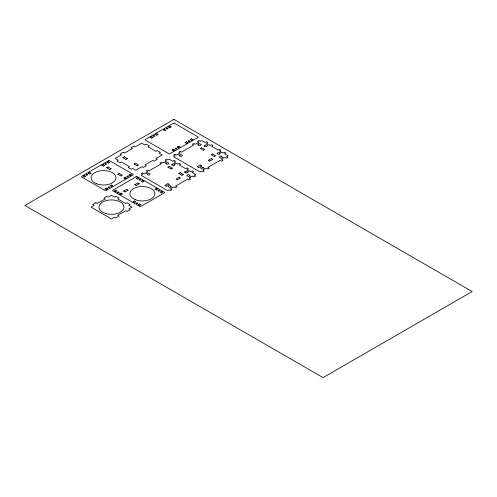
<?xml version="1.0" encoding="UTF-8"?>
<svg xmlns="http://www.w3.org/2000/svg" width="497" height="497" viewBox="0 0 497 497"><rect width="100%" height="100%" fill="white"/><g stroke="black" fill="none" stroke-linecap="round" stroke-linejoin="round"><path stroke-width="0.75" d="M84.447 175.429L83.148 176.174L84.447 176.963M88.304 173.198L89.603 172.453M101.879 165.364L103.177 164.613M107.035 162.382L108.334 161.637M150.349 137.377L151.641 136.632M156.797 133.656L155.505 134.401L156.797 135.19M168.458 126.928L169.75 126.176M84.515 176.963L85.813 176.218L84.515 175.429M89.671 173.987L90.97 173.242M103.246 166.153L104.544 165.402M108.402 163.171L109.7 162.426M151.715 138.166L153.008 137.42M156.872 135.19L158.164 134.445L156.872 133.656M169.825 127.717L171.117 126.965M122.952 157.574L124.244 156.822M106.693 167.75L107.992 166.998M126.058 159.369L127.35 158.618M109.8 169.539L111.098 168.794M134.103 164.01L135.395 163.264L138.501 165.016L137.209 165.805M117.845 174.186L119.143 173.434M120.951 175.981L122.25 175.23L119.212 173.434M104.985 188.785L106.283 188.034M111.44 185.058L110.141 185.81L111.44 186.599M125.014 177.224L123.716 177.969L125.014 178.758M128.872 174.994L130.171 174.242M172.186 149.988L173.478 149.237M177.342 147.013L178.634 146.261M185.139 142.509L186.431 141.763M191.587 138.781L190.295 139.533L191.587 140.322M106.352 189.574L107.65 188.823M111.508 186.599L112.807 185.847L111.508 185.058M125.082 178.758L126.381 178.013L125.082 177.224M130.239 175.783L131.537 175.031M173.552 150.777L174.845 150.026M178.709 147.802L180.001 147.05M186.505 143.298L187.798 142.552M191.662 140.322L192.954 139.57L191.662 138.781M136.215 178.324L137.507 177.572M137.582 179.113L138.874 178.361M123.666 191.128L126.698 189.376L128.064 190.121M134.817 184.691L137.849 182.939M119.535 193.905L120.827 193.159M142.664 180.554L141.372 181.299L142.664 182.088M125.033 191.917L128.064 190.165M136.184 185.48L139.216 183.728M167.943 167.141L169.241 166.389M201.589 147.715L200.297 148.46L203.329 150.256M120.901 194.694L122.194 193.948M142.738 182.088L144.031 181.343L142.738 180.554M171.049 168.93L172.347 168.185M203.403 150.256L204.696 149.51L201.664 147.715M178.845 173.434L180.144 172.689M212.492 154.008L211.2 154.76L214.232 156.549M134.401 200.993L133.109 201.745L134.401 202.534M156.238 188.388L154.946 189.14L156.238 189.929M134.476 202.534L135.768 201.782L134.476 200.993M156.313 189.929L157.605 189.177L156.313 188.388M181.952 175.23L183.25 174.478M214.306 156.549L215.599 155.803L212.567 154.008M167.905 183.66L164.867 185.412L166.166 186.201M179.057 177.224L176.019 178.976L177.317 179.765M197.222 166.737L200.254 164.985M208.373 160.301L211.405 158.549M166.234 186.201L169.272 184.449L167.974 183.66M177.386 179.765L180.423 178.013L179.125 177.224M198.589 167.526L201.62 165.774M209.74 161.09L212.772 159.338M138.265 204.721L139.558 203.975M161.395 191.364L160.102 192.115L161.395 192.904M139.632 205.51L140.924 204.764M161.469 192.904L162.761 192.153L161.469 191.364M151.715 136.632L153.008 137.377M169.825 126.176L171.117 126.928M186.505 141.763L187.798 142.509M124.318 156.822L127.35 158.58M168.458 126.965L169.75 127.717M185.139 142.552L186.431 143.298M211.48 158.549L212.772 159.295M208.373 160.338L209.666 161.09M180.001 147.013L178.709 146.261M177.342 147.05L178.634 147.802M173.552 149.237L174.845 149.988M200.328 164.985L201.62 165.731M150.349 137.42L151.641 138.166M172.186 150.026L173.478 150.777M197.222 166.781L198.514 167.526M169.309 166.389L172.347 168.141M180.212 172.689L183.25 174.441M167.943 167.178L170.98 168.93M178.845 173.478L181.883 175.23M122.952 157.611L125.983 159.369M134.103 164.053L137.135 165.805M137.582 177.572L138.874 178.324M108.402 161.637L109.7 162.382M130.239 174.242L131.537 174.994M136.215 178.361L137.507 179.113M107.035 162.426L108.334 163.171M128.872 175.031L130.171 175.783M137.924 182.939L139.216 183.685M108.06 166.998L111.098 168.75M103.246 164.613L104.544 165.364M106.693 167.787L109.731 169.539M117.845 174.223L120.883 175.981M101.879 165.402L103.177 166.153M134.817 184.729L136.11 185.48M123.666 191.171L124.958 191.917M89.671 172.453L90.97 173.198M88.304 173.242L89.603 173.987M120.901 193.159L122.194 193.905M139.632 203.975L140.924 204.721M119.535 193.948L120.827 194.694M138.265 204.764L139.558 205.51M106.352 188.034L107.65 188.785M104.985 188.823L106.283 189.574M173.95 119.379L24.85 205.46L323.05 377.621L472.15 291.54L173.95 119.379M108.396 160.811L81.713 176.218A0.969 0.559 0 0 0 81.713 177.007L104.917 190.401A0.969 0.559 0 0 0 106.283 190.401L132.966 174.994A0.969 0.559 0 0 0 132.966 174.205L109.762 160.811A0.969 0.559 0 0 0 108.396 160.811M123.206 152.262L120.075 154.07L121.442 154.859L115.242 158.437L118.336 160.22L116.969 161.009L120.1 162.817L121.467 162.028L129.487 166.663L128.12 167.452L131.251 169.26L132.618 168.471L135.712 170.254L141.912 166.675L143.279 167.464L146.41 165.656L145.043 164.867L152.815 160.382L154.182 161.171L157.313 159.363L155.946 158.574L162.146 154.996L159.052 153.206L160.419 152.417L157.288 150.61L155.921 151.399L147.901 146.77L149.268 145.981L146.137 144.173L144.77 144.962L141.676 143.173L135.476 146.752L134.109 145.963L130.978 147.771L132.345 148.56L124.573 153.051L123.206 152.262M173.267 123.355L145.466 139.409A0.969 0.559 0 0 0 145.466 140.197L168.669 153.592A0.969 0.559 0 0 0 170.036 153.592L197.837 137.545A0.969 0.559 0 0 0 197.837 136.756L174.633 123.355A0.969 0.559 0 0 0 173.267 123.355M164.594 129.152L163.302 129.903L164.594 130.692L165.961 129.941L164.669 129.152M136.147 176.746L112.943 190.146A0.969 0.559 0 0 0 112.943 190.935L139.626 206.336A0.969 0.559 0 0 0 140.993 206.336L164.196 192.942A0.969 0.559 0 0 0 164.196 192.153L137.514 176.746A0.969 0.559 0 0 0 136.147 176.746M142.639 172.999L141.247 173.801L142.614 174.59L141.229 175.391L167.663 190.655L169.048 189.854L170.415 190.643L171.807 189.842L170.44 189.053L171.794 188.27L168.061 186.623L169.166 185.536L170.931 186.04L170.49 186.294L172.85 187.661L174.205 186.878L175.571 187.667L176.963 186.86L175.596 186.071L187.779 179.038L189.146 179.827L190.537 179.026L189.171 178.237L190.525 177.454L186.791 175.808L187.897 174.72L188.73 174.689L189.661 175.224L189.22 175.484L191.581 176.845L192.935 176.062L194.302 176.851L195.694 176.05L194.327 175.261L195.712 174.459L192.246 172.459L193.613 171.67L192.221 170.862L190.854 171.651L189.5 170.875L187.139 172.235L187.58 172.49L186.648 173.031L184.76 172.391L185.151 172.161L184.71 171.906L185.642 171.372L186.083 171.627L188.444 170.26L187.089 169.483L188.456 168.694L187.065 167.887L185.698 168.676L179.293 164.979L180.66 164.19L179.268 163.389L177.901 164.178L176.547 163.395L174.186 164.755L174.627 165.01L173.695 165.551L171.807 164.911L172.198 164.687L171.757 164.432L172.689 163.892L173.13 164.147L175.491 162.786L174.136 162.003L175.503 161.214L174.112 160.413L172.745 161.202L169.278 159.195L167.893 159.997L166.526 159.208L165.134 160.009L166.501 160.798L165.147 161.581L168.881 163.227L167.769 164.321L166.01 163.811L166.452 163.556L164.091 162.19L162.736 162.973L161.37 162.184L159.978 162.991L161.345 163.78L149.162 170.813L147.795 170.024L146.404 170.825L147.771 171.614L146.416 172.397L150.15 174.043L149.038 175.13L147.28 174.627L147.721 174.372L145.36 173.006L144.006 173.788L142.639 172.999M174.987 154.325L173.596 155.126L174.963 155.915L173.577 156.717L200.011 171.974L201.397 171.179L202.764 171.968L204.155 171.161L202.788 170.372L204.143 169.589L200.409 167.949L201.521 166.855L203.279 167.365L202.838 167.619L205.199 168.98L206.553 168.197L207.92 168.986L209.312 168.185L207.945 167.396L220.128 160.363L221.494 161.152L222.886 160.351L221.519 159.562L222.873 158.779L219.14 157.133L220.246 156.039L222.01 156.549L221.569 156.803L223.93 158.17L225.284 157.387L226.651 158.176L228.042 157.369L226.675 156.58L228.061 155.785L224.594 153.778L225.961 152.989L224.569 152.188L223.203 152.977L221.848 152.194L219.488 153.561L219.929 153.815L218.997 154.35L217.114 153.71L217.5 153.486L217.059 153.231L217.99 152.691L218.431 152.952L220.792 151.585L219.438 150.802L220.805 150.013L219.413 149.212L218.046 150.001L211.641 146.304L213.008 145.515L211.616 144.708L210.25 145.497L208.895 144.72L206.535 146.081L206.976 146.335L206.044 146.876L204.155 146.23L204.547 146.006L204.105 145.751L207.839 144.105L206.485 143.329L207.852 142.54L206.46 141.732L205.093 142.521L201.627 140.521L200.241 141.322L198.875 140.533L197.483 141.334L198.85 142.123L197.495 142.906L201.229 144.552L200.117 145.64L198.359 145.136L198.8 144.882L196.439 143.515L195.085 144.298L193.718 143.509L192.327 144.31L193.693 145.099L181.511 152.132L180.144 151.343L178.752 152.15L180.119 152.939L178.765 153.722L182.498 155.368L181.386 156.456L179.628 155.946L180.069 155.691L177.709 154.331L176.354 155.114L174.987 154.325M115.671 190.183L114.378 190.929L115.671 191.718L117.037 190.972L115.745 190.183M95.853 202.739L92.722 204.547L94.088 205.336L90.994 207.125L111.465 218.941L114.558 217.158L115.925 217.947L119.056 216.139L117.69 215.35L125.71 210.716L127.077 211.505L130.208 209.697L128.841 208.908L131.935 207.125L128.841 205.336L130.208 204.547L127.077 202.739L125.71 203.528L117.69 198.899L119.056 198.11L115.925 196.303L114.558 197.092L111.465 195.309L108.371 197.092L107.004 196.303L103.873 198.11L105.24 198.899L97.219 203.528L95.853 202.739M158.326 190.954A0.745 0.429 0 0 0 159.574 190.755A0.745 0.429 0 0 0 158.661 190.227A0.745 0.429 0 0 0 158.326 190.954M136.489 203.559A0.745 0.429 0 0 0 137.737 203.366A0.745 0.429 0 0 0 136.824 202.838A0.745 0.429 0 0 0 136.489 203.559M139.595 180.138A0.745 0.429 0 0 0 140.844 179.945A0.745 0.429 0 0 0 139.93 179.417A0.745 0.429 0 0 0 139.595 180.138M117.758 192.743A0.745 0.429 0 0 0 119.007 192.55A0.745 0.429 0 0 0 118.093 192.022A0.745 0.429 0 0 0 117.758 192.743M135.426 199.719A12.475 7.2 0 0 0 154.809 194.203A12.475 7.2 0 0 0 136.843 187.27A12.475 7.2 0 0 0 135.426 199.719M127.095 176.808A0.745 0.429 0 0 0 128.35 176.615A0.745 0.429 0 0 0 127.431 176.087A0.745 0.429 0 0 0 127.095 176.808M108.365 187.617A0.745 0.429 0 0 0 109.62 187.425A0.745 0.429 0 0 0 108.7 186.897A0.745 0.429 0 0 0 108.365 187.617M86.528 175.012A0.745 0.429 0 0 0 87.783 174.82A0.745 0.429 0 0 0 86.863 174.292A0.745 0.429 0 0 0 86.528 175.012M105.258 164.196A0.745 0.429 0 0 0 106.513 164.004A0.745 0.429 0 0 0 105.594 163.476A0.745 0.429 0 0 0 105.258 164.196M96.623 183.784A12.475 7.2 0 0 0 116 178.261A12.475 7.2 0 0 0 98.033 171.335A12.475 7.2 0 0 0 96.623 183.784M105.227 213.362A12.475 7.2 0 0 0 123.946 207.125A12.475 7.2 0 0 0 105.227 200.887A12.475 7.2 0 0 0 105.227 213.362M166.837 128.804A0.745 0.429 0 0 0 167.955 128.431A0.745 0.429 0 0 0 166.837 128.058A0.745 0.429 0 0 0 166.837 128.804M153.728 136.215A0.745 0.429 0 0 0 154.977 136.023A0.745 0.429 0 0 0 154.064 135.495A0.745 0.429 0 0 0 153.728 136.215M175.584 148.833A0.745 0.429 0 0 0 176.82 148.615A0.745 0.429 0 0 0 175.876 148.106A0.745 0.429 0 0 0 175.584 148.833M188.518 141.347A0.745 0.429 0 0 0 189.767 141.154A0.745 0.429 0 0 0 188.854 140.626A0.745 0.429 0 0 0 188.518 141.347"/></g></svg>
